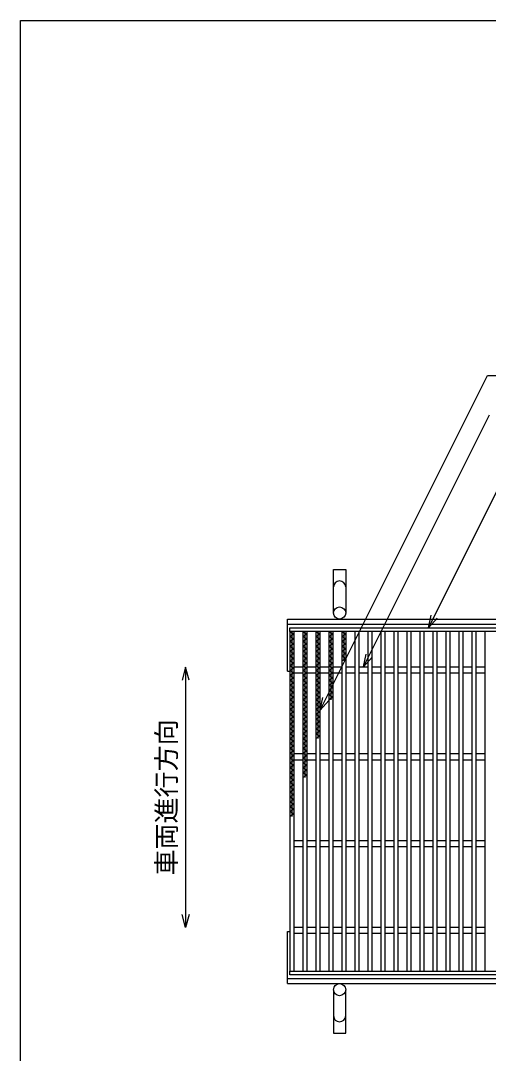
# Model space of a CAD drawing. Units: millimetres, scale not verified. Extents: x -1820 to 1731, y -1282 to 1054.
# Drawn here: x -1729 to -1190, y -136 to 1054 of the extents above; entities that cross this region are included whole.
import ezdxf
from ezdxf.enums import TextEntityAlignment as Align

# ---------------------------------------------------------------- set-up
doc = ezdxf.new("R2010")
doc.units = ezdxf.units.MM
doc.header["$LTSCALE"] = 10
for name, color, linetype, lineweight in [('0_2', 150, 'Continuous', 25), ('16', 3, 'Continuous', 25), ('19', 6, 'Continuous', 25), ('22', 4, 'Continuous', 25)]:
    doc.layers.add(name, color=color, linetype=linetype, lineweight=lineweight)
doc.styles.add('ベクトル', font='')
doc.styles.get('ベクトル').set_extended_font_data('ベクトル')

msp = doc.modelspace()

# ---------------------------------------------------------------- linework, layer by layer
at = {"layer": '0_2'}
for p, q in [((-1729, -1146.5), (-1729, 1053.5)), ((-1729, 1053.5), (1731, 1053.5))]:
    msp.add_line(p, q, dxfattribs=at)
at = {"layer": '16'}
for p, q in [((-1419, 354), (-424, 354)), ((-1419, 349.5), (-1419, 354)), ((-424, 349.5), (-1419, 349.5)), ((-1419, 349.5), (-1419, -41.5)), ((-1414, 349.5), (-1419, 349.5)), ((-1419, 349.5), (-1414, 346.7)), ((-1414, 346.7), (-1419, 343.9)), ((-1416.5, 349.5), (-1416.5, 136.7)), ((-1414, -41.5), (-1414, 349.5)), ((-1404, 349.5), (-1404, -41.5)), ((-1399, 349.5), (-1404, 349.5)), ((-1404, 349.5), (-1399, 346.7)), ((-1399, 346.7), (-1404, 343.9)), ((-1401.5, 349.5), (-1401.5, 181.5)), ((-1399, -41.5), (-1399, 349.5)), ((-1389, 349.5), (-1389, -41.5)), ((-1384, 349.5), (-1389, 349.5)), ((-1389, 349.5), (-1384, 346.7)), ((-1384, 346.7), (-1389, 343.9)), ((-1386.5, 349.5), (-1386.5, 226.3)), ((-1384, -41.5), (-1384, 349.5)), ((-1374, 349.5), (-1374, -41.5)), ((-1369, 349.5), (-1374, 349.5)), ((-1374, 349.5), (-1369, 346.7)), ((-1369, 346.7), (-1374, 343.9)), ((-1371.5, 349.5), (-1371.5, 271.1)), ((-1369, -41.5), (-1369, 349.5)), ((-1359, 349.5), (-1359, -41.5)), ((-1354, 349.5), (-1359, 349.5)), ((-1359, 349.5), (-1354, 346.7)), ((-1354, 346.7), (-1359, 343.9)), ((-1356.5, 349.5), (-1356.5, 315.9)), ((-1354, -41.5), (-1354, 349.5)), ((-1344, 349.5), (-1344, -41.5)), ((-1339, 349.5), (-1344, 349.5)), ((-1339, -41.5), (-1339, 349.5)), ((-1329, 349.5), (-1329, -41.5)), ((-1324, 349.5), (-1329, 349.5)), ((-1324, -41.5), (-1324, 349.5)), ((-1314, 349.5), (-1314, -41.5)), ((-1309, 349.5), (-1314, 349.5)), ((-1309, -41.5), (-1309, 349.5)), ((-1299, 349.5), (-1299, -41.5)), ((-1294, 349.5), (-1299, 349.5)), ((-1294, -41.5), (-1294, 349.5)), ((-1284, 349.5), (-1284, -41.5)), ((-1279, 349.5), (-1284, 349.5)), ((-1279, -41.5), (-1279, 349.5)), ((-1269, 349.5), (-1269, -41.5)), ((-1264, 349.5), (-1269, 349.5)), ((-1264, -41.5), (-1264, 349.5)), ((-1254, 349.5), (-1254, -41.5)), ((-1249, 349.5), (-1254, 349.5)), ((-1249, -41.5), (-1249, 349.5)), ((-1239, 349.5), (-1239, -41.5)), ((-1234, 349.5), (-1239, 349.5)), ((-1234, -41.5), (-1234, 349.5)), ((-1224, 349.5), (-1224, -41.5)), ((-1219, 349.5), (-1224, 349.5)), ((-1219, -41.5), (-1219, 349.5)), ((-1209, 349.5), (-1209, -41.5)), ((-1204, 349.5), (-1209, 349.5)), ((-1204, -41.5), (-1204, 349.5)), ((-1194, 349.5), (-1194, -41.5)), ((-1189, 349.5), (-1194, 349.5)), ((-1419, 343.9), (-1414, 341.1)), ((-1414, 341.1), (-1419, 338.3)), ((-1419, 338.3), (-1414, 335.5)), ((-1414, 335.5), (-1419, 332.7)), ((-1404, 343.9), (-1399, 341.1)), ((-1399, 341.1), (-1404, 338.3)), ((-1404, 338.3), (-1399, 335.5)), ((-1399, 335.5), (-1404, 332.7)), ((-1389, 343.9), (-1384, 341.1)), ((-1384, 341.1), (-1389, 338.3)), ((-1389, 338.3), (-1384, 335.5)), ((-1384, 335.5), (-1389, 332.7)), ((-1374, 343.9), (-1369, 341.1)), ((-1369, 341.1), (-1374, 338.3)), ((-1374, 338.3), (-1369, 335.5)), ((-1369, 335.5), (-1374, 332.7)), ((-1359, 343.9), (-1354, 341.1)), ((-1354, 341.1), (-1359, 338.3)), ((-1359, 338.3), (-1354, 335.5)), ((-1354, 335.5), (-1359, 332.7)), ((-1419, 332.7), (-1414, 329.9)), ((-1414, 329.9), (-1419, 327.1)), ((-1419, 327.1), (-1414, 324.3)), ((-1414, 324.3), (-1419, 321.5)), ((-1419, 321.5), (-1414, 318.7)), ((-1404, 332.7), (-1399, 329.9)), ((-1399, 329.9), (-1404, 327.1)), ((-1404, 327.1), (-1399, 324.3)), ((-1399, 324.3), (-1404, 321.5)), ((-1404, 321.5), (-1399, 318.7)), ((-1389, 332.7), (-1384, 329.9)), ((-1384, 329.9), (-1389, 327.1)), ((-1389, 327.1), (-1384, 324.3)), ((-1384, 324.3), (-1389, 321.5)), ((-1389, 321.5), (-1384, 318.7)), ((-1374, 332.7), (-1369, 329.9)), ((-1369, 329.9), (-1374, 327.1)), ((-1374, 327.1), (-1369, 324.3)), ((-1369, 324.3), (-1374, 321.5)), ((-1374, 321.5), (-1369, 318.7)), ((-1359, 332.7), (-1354, 329.9)), ((-1354, 329.9), (-1359, 327.1)), ((-1359, 327.1), (-1354, 324.3)), ((-1354, 324.3), (-1359, 321.5)), ((-1359, 321.5), (-1354, 318.7)), ((-1414, 318.7), (-1419, 315.9)), ((-1419, 315.9), (-1414, 313.1)), ((-1414, 313.1), (-1419, 310.3)), ((-1419, 310.3), (-1414, 307.5)), ((-1399, 318.7), (-1404, 315.9)), ((-1404, 315.9), (-1399, 313.1)), ((-1399, 313.1), (-1404, 310.3)), ((-1404, 310.3), (-1399, 307.5)), ((-1384, 318.7), (-1389, 315.9)), ((-1389, 315.9), (-1384, 313.1)), ((-1384, 313.1), (-1389, 310.3)), ((-1389, 310.3), (-1384, 307.5)), ((-1369, 318.7), (-1374, 315.9)), ((-1374, 315.9), (-1369, 313.1)), ((-1369, 313.1), (-1374, 310.3)), ((-1374, 310.3), (-1369, 307.5)), ((-1354, 318.7), (-1359, 315.9)), ((-1414, 307.5), (-1419, 304.7)), ((-1419, 304.7), (-1414, 301.9)), ((-1414, 301.9), (-1419, 299.1)), ((-1419, 299.1), (-1414, 296.3)), ((-1414, 309), (-1404, 309)), ((-1414, 302), (-1404, 302)), ((-1399, 307.5), (-1404, 304.7)), ((-1404, 304.7), (-1399, 301.9)), ((-1399, 301.9), (-1404, 299.1)), ((-1404, 299.1), (-1399, 296.3)), ((-1399, 309), (-1389, 309)), ((-1399, 302), (-1389, 302)), ((-1384, 307.5), (-1389, 304.7)), ((-1389, 304.7), (-1384, 301.9)), ((-1384, 301.9), (-1389, 299.1)), ((-1389, 299.1), (-1384, 296.3)), ((-1384, 309), (-1374, 309)), ((-1384, 302), (-1374, 302)), ((-1369, 307.5), (-1374, 304.7)), ((-1374, 304.7), (-1369, 301.9)), ((-1369, 301.9), (-1374, 299.1)), ((-1374, 299.1), (-1369, 296.3)), ((-1369, 309), (-1359, 309)), ((-1369, 302), (-1359, 302)), ((-1354, 309), (-1344, 309)), ((-1354, 302), (-1344, 302)), ((-1339, 309), (-1329, 309)), ((-1339, 302), (-1329, 302)), ((-1324, 309), (-1314, 309)), ((-1324, 302), (-1314, 302)), ((-1309, 309), (-1299, 309)), ((-1309, 302), (-1299, 302)), ((-1294, 309), (-1284, 309)), ((-1294, 302), (-1284, 302)), ((-1279, 309), (-1269, 309)), ((-1279, 302), (-1269, 302)), ((-1264, 309), (-1254, 309)), ((-1264, 302), (-1254, 302)), ((-1249, 309), (-1239, 309)), ((-1249, 302), (-1239, 302)), ((-1234, 309), (-1224, 309)), ((-1234, 302), (-1224, 302)), ((-1219, 309), (-1209, 309)), ((-1219, 302), (-1209, 302)), ((-1204, 309), (-1194, 309)), ((-1204, 302), (-1194, 302)), ((-1414, 296.3), (-1419, 293.5)), ((-1419, 293.5), (-1414, 290.7)), ((-1414, 290.7), (-1419, 287.9)), ((-1419, 287.9), (-1414, 285.1)), ((-1399, 296.3), (-1404, 293.5)), ((-1404, 293.5), (-1399, 290.7)), ((-1399, 290.7), (-1404, 287.9)), ((-1404, 287.9), (-1399, 285.1)), ((-1384, 296.3), (-1389, 293.5)), ((-1389, 293.5), (-1384, 290.7)), ((-1384, 290.7), (-1389, 287.9)), ((-1389, 287.9), (-1384, 285.1)), ((-1369, 296.3), (-1374, 293.5)), ((-1374, 293.5), (-1369, 290.7)), ((-1369, 290.7), (-1374, 287.9)), ((-1374, 287.9), (-1369, 285.1)), ((-1414, 285.1), (-1419, 282.3)), ((-1419, 282.3), (-1414, 279.5)), ((-1414, 279.5), (-1419, 276.7)), ((-1419, 276.7), (-1414, 273.9)), ((-1414, 273.9), (-1419, 271.1)), ((-1399, 285.1), (-1404, 282.3)), ((-1404, 282.3), (-1399, 279.5)), ((-1399, 279.5), (-1404, 276.7)), ((-1404, 276.7), (-1399, 273.9)), ((-1399, 273.9), (-1404, 271.1)), ((-1384, 285.1), (-1389, 282.3)), ((-1389, 282.3), (-1384, 279.5)), ((-1384, 279.5), (-1389, 276.7)), ((-1389, 276.7), (-1384, 273.9)), ((-1384, 273.9), (-1389, 271.1)), ((-1369, 285.1), (-1374, 282.3)), ((-1374, 282.3), (-1369, 279.5)), ((-1369, 279.5), (-1374, 276.7)), ((-1374, 276.7), (-1369, 273.9)), ((-1369, 273.9), (-1374, 271.1)), ((-1419, 271.1), (-1414, 268.3)), ((-1414, 268.3), (-1419, 265.5)), ((-1419, 265.5), (-1414, 262.7)), ((-1414, 262.7), (-1419, 259.9)), ((-1404, 271.1), (-1399, 268.3)), ((-1399, 268.3), (-1404, 265.5)), ((-1404, 265.5), (-1399, 262.7)), ((-1399, 262.7), (-1404, 259.9)), ((-1389, 271.1), (-1384, 268.3)), ((-1384, 268.3), (-1389, 265.5)), ((-1389, 265.5), (-1384, 262.7)), ((-1384, 262.7), (-1389, 259.9)), ((-1419, 259.9), (-1414, 257.1)), ((-1414, 257.1), (-1419, 254.3)), ((-1419, 254.3), (-1414, 251.5)), ((-1414, 251.5), (-1419, 248.7)), ((-1404, 259.9), (-1399, 257.1)), ((-1399, 257.1), (-1404, 254.3)), ((-1404, 254.3), (-1399, 251.5)), ((-1399, 251.5), (-1404, 248.7)), ((-1389, 259.9), (-1384, 257.1)), ((-1384, 257.1), (-1389, 254.3)), ((-1389, 254.3), (-1384, 251.5)), ((-1384, 251.5), (-1389, 248.7)), ((-1419, 248.7), (-1414, 245.9)), ((-1414, 245.9), (-1419, 243.1)), ((-1419, 243.1), (-1414, 240.3)), ((-1414, 240.3), (-1419, 237.5)), ((-1404, 248.7), (-1399, 245.9)), ((-1399, 245.9), (-1404, 243.1)), ((-1404, 243.1), (-1399, 240.3)), ((-1399, 240.3), (-1404, 237.5)), ((-1389, 248.7), (-1384, 245.9)), ((-1384, 245.9), (-1389, 243.1)), ((-1389, 243.1), (-1384, 240.3)), ((-1384, 240.3), (-1389, 237.5)), ((-1419, 237.5), (-1414, 234.7)), ((-1414, 234.7), (-1419, 231.9)), ((-1419, 231.9), (-1414, 229.1)), ((-1414, 229.1), (-1419, 226.3)), ((-1419, 226.3), (-1414, 223.5)), ((-1404, 237.5), (-1399, 234.7)), ((-1399, 234.7), (-1404, 231.9)), ((-1404, 231.9), (-1399, 229.1)), ((-1399, 229.1), (-1404, 226.3)), ((-1404, 226.3), (-1399, 223.5)), ((-1389, 237.5), (-1384, 234.7)), ((-1384, 234.7), (-1389, 231.9)), ((-1389, 231.9), (-1384, 229.1)), ((-1384, 229.1), (-1389, 226.3)), ((-1414, 223.5), (-1419, 220.7)), ((-1419, 220.7), (-1414, 217.9)), ((-1414, 217.9), (-1419, 215.1)), ((-1419, 215.1), (-1414, 212.3)), ((-1399, 223.5), (-1404, 220.7)), ((-1404, 220.7), (-1399, 217.9)), ((-1399, 217.9), (-1404, 215.1)), ((-1404, 215.1), (-1399, 212.3)), ((-1414, 212.3), (-1419, 209.5)), ((-1419, 209.5), (-1414, 206.7)), ((-1414, 206.7), (-1419, 203.9)), ((-1419, 203.9), (-1414, 201.1)), ((-1414, 209), (-1404, 209)), ((-1399, 212.3), (-1404, 209.5)), ((-1404, 209.5), (-1399, 206.7)), ((-1399, 206.7), (-1404, 203.9)), ((-1404, 203.9), (-1399, 201.1)), ((-1399, 209), (-1389, 209)), ((-1384, 209), (-1374, 209)), ((-1369, 209), (-1359, 209)), ((-1354, 209), (-1344, 209)), ((-1339, 209), (-1329, 209)), ((-1324, 209), (-1314, 209)), ((-1309, 209), (-1299, 209)), ((-1294, 209), (-1284, 209)), ((-1279, 209), (-1269, 209)), ((-1264, 209), (-1254, 209)), ((-1249, 209), (-1239, 209)), ((-1234, 209), (-1224, 209)), ((-1219, 209), (-1209, 209)), ((-1204, 209), (-1194, 209)), ((-1414, 201.1), (-1419, 198.3)), ((-1419, 198.3), (-1414, 195.5)), ((-1414, 195.5), (-1419, 192.7)), ((-1419, 192.7), (-1414, 189.9)), ((-1414, 202), (-1404, 202)), ((-1399, 201.1), (-1404, 198.3)), ((-1404, 198.3), (-1399, 195.5)), ((-1399, 195.5), (-1404, 192.7)), ((-1404, 192.7), (-1399, 189.9)), ((-1399, 202), (-1389, 202)), ((-1384, 202), (-1374, 202)), ((-1369, 202), (-1359, 202)), ((-1354, 202), (-1344, 202)), ((-1339, 202), (-1329, 202)), ((-1324, 202), (-1314, 202)), ((-1309, 202), (-1299, 202)), ((-1294, 202), (-1284, 202)), ((-1279, 202), (-1269, 202)), ((-1264, 202), (-1254, 202)), ((-1249, 202), (-1239, 202)), ((-1234, 202), (-1224, 202)), ((-1219, 202), (-1209, 202)), ((-1204, 202), (-1194, 202)), ((-1414, 189.9), (-1419, 187.1)), ((-1419, 187.1), (-1414, 184.3)), ((-1414, 184.3), (-1419, 181.5)), ((-1419, 181.5), (-1414, 178.7)), ((-1414, 178.7), (-1419, 175.9)), ((-1399, 189.9), (-1404, 187.1)), ((-1404, 187.1), (-1399, 184.3)), ((-1399, 184.3), (-1404, 181.5)), ((-1419, 175.9), (-1414, 173.1)), ((-1414, 173.1), (-1419, 170.3)), ((-1419, 170.3), (-1414, 167.5)), ((-1414, 167.5), (-1419, 164.7)), ((-1419, 164.7), (-1414, 161.9)), ((-1414, 161.9), (-1419, 159.1)), ((-1419, 159.1), (-1414, 156.3)), ((-1414, 156.3), (-1419, 153.5)), ((-1419, 153.5), (-1414, 150.7)), ((-1414, 150.7), (-1419, 147.9)), ((-1419, 147.9), (-1414, 145.1)), ((-1414, 145.1), (-1419, 142.3)), ((-1419, 142.3), (-1414, 139.5)), ((-1414, 139.5), (-1419, 136.7)), ((-1414, 109), (-1404, 109)), ((-1399, 109), (-1389, 109)), ((-1384, 109), (-1374, 109)), ((-1369, 109), (-1359, 109)), ((-1354, 109), (-1344, 109)), ((-1339, 109), (-1329, 109)), ((-1324, 109), (-1314, 109)), ((-1309, 109), (-1299, 109)), ((-1294, 109), (-1284, 109)), ((-1279, 109), (-1269, 109)), ((-1264, 109), (-1254, 109)), ((-1249, 109), (-1239, 109)), ((-1234, 109), (-1224, 109)), ((-1219, 109), (-1209, 109)), ((-1204, 109), (-1194, 109)), ((-1414, 102), (-1404, 102)), ((-1399, 102), (-1389, 102)), ((-1384, 102), (-1374, 102)), ((-1369, 102), (-1359, 102)), ((-1354, 102), (-1344, 102)), ((-1339, 102), (-1329, 102)), ((-1324, 102), (-1314, 102)), ((-1309, 102), (-1299, 102)), ((-1294, 102), (-1284, 102)), ((-1279, 102), (-1269, 102)), ((-1264, 102), (-1254, 102)), ((-1249, 102), (-1239, 102)), ((-1234, 102), (-1224, 102)), ((-1219, 102), (-1209, 102)), ((-1204, 102), (-1194, 102)), ((-1414, 9), (-1404, 9)), ((-1414, 2), (-1404, 2)), ((-1399, 9), (-1389, 9)), ((-1399, 2), (-1389, 2)), ((-1384, 9), (-1374, 9)), ((-1384, 2), (-1374, 2)), ((-1369, 9), (-1359, 9)), ((-1369, 2), (-1359, 2)), ((-1354, 9), (-1344, 9)), ((-1354, 2), (-1344, 2)), ((-1339, 9), (-1329, 9)), ((-1339, 2), (-1329, 2)), ((-1324, 9), (-1314, 9)), ((-1324, 2), (-1314, 2)), ((-1309, 9), (-1299, 9)), ((-1309, 2), (-1299, 2)), ((-1294, 9), (-1284, 9)), ((-1294, 2), (-1284, 2)), ((-1279, 9), (-1269, 9)), ((-1279, 2), (-1269, 2)), ((-1264, 9), (-1254, 9)), ((-1264, 2), (-1254, 2)), ((-1249, 9), (-1239, 9)), ((-1249, 2), (-1239, 2)), ((-1234, 9), (-1224, 9)), ((-1234, 2), (-1224, 2)), ((-1219, 9), (-1209, 9)), ((-1219, 2), (-1209, 2)), ((-1204, 9), (-1194, 9)), ((-1204, 2), (-1194, 2)), ((-1419, -41.5), (-424, -41.5)), ((-1419, -46), (-1419, -41.5)), ((-1419, -41.5), (-1414, -41.5)), ((-424, -46), (-1419, -46)), ((-1404, -41.5), (-1399, -41.5)), ((-1389, -41.5), (-1384, -41.5)), ((-1374, -41.5), (-1369, -41.5)), ((-1359, -41.5), (-1354, -41.5)), ((-1344, -41.5), (-1339, -41.5)), ((-1329, -41.5), (-1324, -41.5)), ((-1314, -41.5), (-1309, -41.5)), ((-1299, -41.5), (-1294, -41.5)), ((-1284, -41.5), (-1279, -41.5)), ((-1269, -41.5), (-1264, -41.5)), ((-1254, -41.5), (-1249, -41.5)), ((-1239, -41.5), (-1234, -41.5)), ((-1224, -41.5), (-1219, -41.5)), ((-1209, -41.5), (-1204, -41.5)), ((-1194, -41.5), (-1189, -41.5))]:
    msp.add_line(p, q, dxfattribs=at)
at = {"layer": '19'}
for p, q in [((-1368.5, 371), (-1368.5, 421)), ((-1368.5, 421), (-1354.5, 421)), ((-1354.5, 421), (-1354.5, 371)), ((-1421.5, 364), (-421.5, 364)), ((-1421.5, 304), (-1421.5, 364)), ((-1421.5, 358), (-421.5, 358)), ((-1421.5, 304), (-1419, 304)), ((-1421.5, -56), (-1421.5, 4)), ((-1421.5, 4), (-1419, 4)), ((-1421.5, -50), (-421.5, -50)), ((-1421.5, -56), (-421.5, -56)), ((-1368.5, -63), (-1368.5, -113)), ((-1354.5, -113), (-1354.5, -63)), ((-1368.5, -113), (-1354.5, -113))]:
    msp.add_line(p, q, dxfattribs=at)
for centre in [(-1361.5, 371), (-1361.5, -63)]:
    msp.add_circle(centre, 7, dxfattribs=at)
for centre, start, end in [((-1361.5, 401), 0, 180), ((-1361.5, -93), 180, 0)]:
    msp.add_arc(centre, 7, start, end, dxfattribs=at)
at = {"layer": '22'}
for p, q in [((-1384, 259), (-1191.2, 644.5)), ((-1191.2, 644.5), (-731.2, 644.5)), ((-1334, 309), (-1188.8, 599.5)), ((-1259, 354), (-1161.2, 549.5)), ((-1259, 354), (-1256, 368.6)), ((-1259, 354), (-1249, 365)), ((-1334, 309), (-1331, 323.6)), ((-1334, 309), (-1324, 320)), ((-1539, 308.5), (-1543, 293.5)), ((-1535, 293.5), (-1539, 308.5)), ((-1539, 308.5), (-1539, 8.5)), ((-1384, 259), (-1381, 273.6)), ((-1384, 259), (-1374, 270)), ((-1539, 8.5), (-1543, 23.5)), ((-1535, 23.5), (-1539, 8.5))]:
    msp.add_line(p, q, dxfattribs=at)

# ---------------------------------------------------------------- texts
at = {"layer": '22', "color": 2, "style": 'ベクトル'}
msp.add_text('車両進行方向', height=21.99, rotation=90, dxfattribs=at).set_placement((-1561, 68.5), align=Align.MIDDLE_LEFT)

doc.saveas('drawing.dxf')
